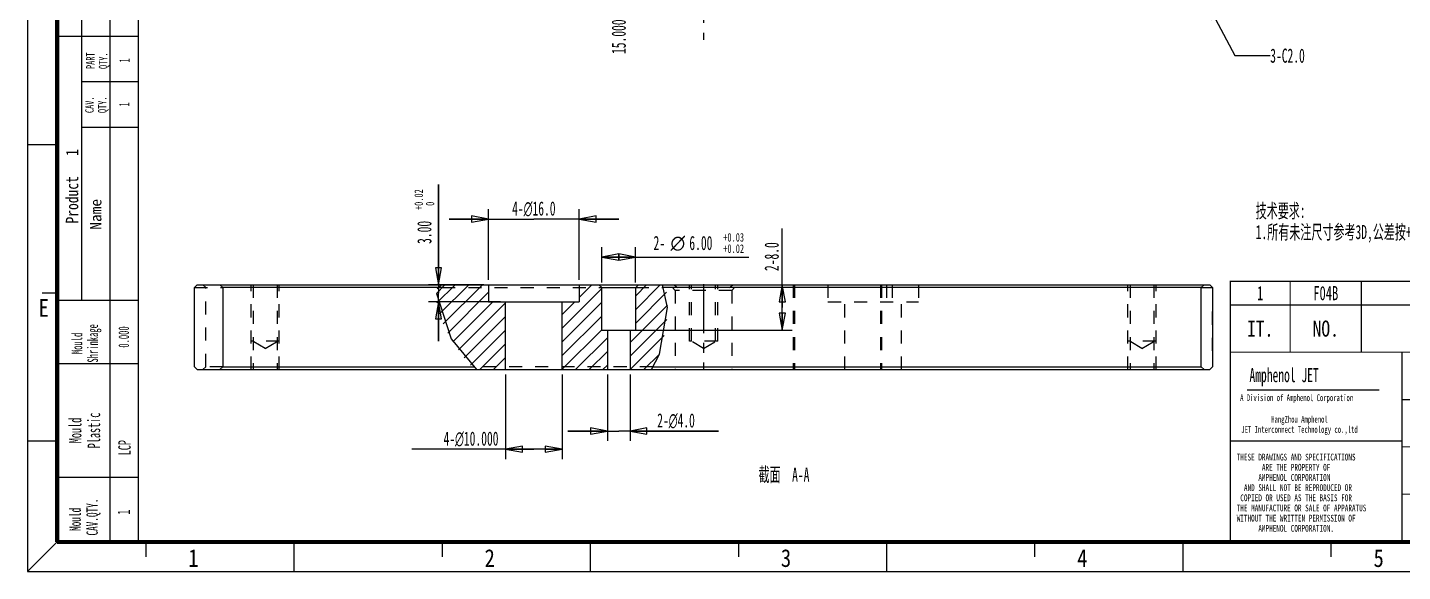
# Model space of a CAD drawing. Header units: millimetres. Extents: x 12 to 416, y 8 to 293.
# Drawn here: x 12.2 to 255.3, y 8.1 to 104.3 of the extents above; entities that cross this region are included whole.
import ezdxf

# ---------------------------------------------------------------- set-up
doc = ezdxf.new("R2010")
doc.units = ezdxf.units.MM
doc.header["$LTSCALE"] = 23.1
doc.linetypes.add('CENTER', pattern=[0.6, 0.375, -0.075, 0.075, -0.075])
doc.linetypes.add('HIDDEN', pattern=[0.2, 0.1, -0.1])
doc.layers.get('0').update_dxf_attribs({"linetype": 'CONTINUOUS'})
for name, color, linetype in [('DEFAULT_1', 7, 'CENTER'), ('DEFAULT_2', 4, 'HIDDEN'), ('DIM', 7, 'CONTINUOUS'), ('NOTE', 7, 'CONTINUOUS')]:
    doc.layers.add(name, color=color, linetype=linetype)
doc.styles.get("Standard").update_dxf_attribs({"font": 'txt', "width": 0.6})
doc.styles.add('TEXTSTYLE_10', font='txt')
doc.styles.add('TEXTSTYLE_11', font='txt', dxfattribs={"width": 0.6})
doc.styles.add('TEXTSTYLE_12', font='txt', dxfattribs={"width": 0.6})
doc.styles.add('TEXTSTYLE_2', font='gdt', dxfattribs={"width": 0.6})
doc.styles.add('TEXTSTYLE_3', font='txt', dxfattribs={"width": 0.65})
doc.styles.add('TEXTSTYLE_4', font='txt', dxfattribs={"width": 0.8})
doc.styles.add('TEXTSTYLE_5', font='txt', dxfattribs={"width": 0.85})
doc.dimstyles.new('DIMSTYLE_13', dxfattribs={"dimtxt": 2.5, "dimasz": 3, "dimexe": 1.75, "dimexo": 0.875, "dimtad": 1, "dimdec": 3, "dimzin": 0, "dimdsep": 46, "dimtxsty": 'STANDARD', "dimblk": 'CLOSED', "dimblk1": 'CLOSED', "dimblk2": 'CLOSED', "dimcen": 0.09, "dimadec": 0, "dimazin": 0, "dimtp": 0.2, "dimtm": 0.2, "dimtfac": 1, "dimtdec": 3, "dimtofl": 0, "dimtmove": 0, "dimatfit": 3, "dimldrblk": 'CLOSED', "dimfxl": 1, "dimtolj": 1, "dimtzin": 0, "dimarcsym": 0})
doc.dimstyles.new('DIMSTYLE_14', dxfattribs={"dimtxt": 2.5, "dimasz": 3, "dimexe": 1.75, "dimexo": 0.875, "dimtad": 1, "dimzin": 0, "dimdsep": 46, "dimtxsty": 'STANDARD', "dimblk": 'CLOSED', "dimblk1": 'CLOSED', "dimblk2": 'CLOSED', "dimcen": 0.09, "dimadec": 0, "dimazin": 0, "dimtol": 1, "dimtp": 0.02, "dimtfac": 0.6, "dimtofl": 0, "dimtmove": 0, "dimatfit": 3, "dimldrblk": 'CLOSED', "dimfxl": 1, "dimtolj": 1, "dimtzin": 0, "dimarcsym": 0})
doc.dimstyles.new('DIMSTYLE_3', dxfattribs={"dimtxt": 2.5, "dimasz": 3, "dimexe": 1.75, "dimexo": 0.875, "dimtad": 0, "dimtih": 1, "dimtoh": 1, "dimdec": 3, "dimzin": 0, "dimdsep": 46, "dimtxsty": 'STANDARD', "dimblk": 'CLOSED', "dimblk1": 'CLOSED', "dimblk2": 'CLOSED', "dimcen": 0.09, "dimadec": 0, "dimazin": 0, "dimtp": 0.2, "dimtm": 0.2, "dimtfac": 1, "dimtdec": 3, "dimtofl": 0, "dimtmove": 0, "dimatfit": 3, "dimldrblk": 'CLOSED', "dimfxl": 1, "dimtolj": 1, "dimtzin": 0, "dimarcsym": 0})
doc.dimstyles.new('DIMSTYLE_7', dxfattribs={"dimtxt": 2.5, "dimasz": 3, "dimexe": 1.75, "dimexo": 0.875, "dimtad": 1, "dimzin": 0, "dimdsep": 46, "dimtxsty": 'STANDARD', "dimblk": 'CLOSED', "dimblk1": 'CLOSED', "dimblk2": 'CLOSED', "dimcen": 0.09, "dimadec": 0, "dimazin": 0, "dimtol": 1, "dimtp": 0.03, "dimtm": -0.02, "dimtfac": 0.6, "dimtofl": 0, "dimtmove": 0, "dimatfit": 3, "dimldrblk": 'CLOSED', "dimfxl": 1, "dimtolj": 1, "dimtzin": 0, "dimarcsym": 0})
doc.dimstyles.new('DIMSTYLE_8', dxfattribs={"dimtxt": 2.5, "dimasz": 3, "dimexe": 1.75, "dimexo": 0.875, "dimtad": 1, "dimdec": 1, "dimzin": 0, "dimdsep": 46, "dimtxsty": 'STANDARD', "dimblk": 'CLOSED', "dimblk1": 'CLOSED', "dimblk2": 'CLOSED', "dimcen": 0.09, "dimadec": 0, "dimazin": 0, "dimtp": 0.2, "dimtm": 0.2, "dimtfac": 1, "dimtdec": 1, "dimtofl": 0, "dimtmove": 0, "dimatfit": 3, "dimldrblk": 'CLOSED', "dimfxl": 1, "dimtolj": 1, "dimtzin": 0, "dimarcsym": 0})
doc.dimstyles.new('DIMSTYLE_9', dxfattribs={"dimtxt": 2.5, "dimasz": 3, "dimexe": 1.75, "dimexo": 0.875, "dimtad": 1, "dimdec": 1, "dimzin": 0, "dimdsep": 46, "dimtxsty": 'STANDARD', "dimblk": 'CLOSED', "dimblk1": 'CLOSED', "dimblk2": 'CLOSED', "dimcen": 0.09, "dimadec": 0, "dimazin": 0, "dimtp": 0.1, "dimtm": 0.1, "dimtfac": 1, "dimtdec": 1, "dimtofl": 0, "dimtmove": 0, "dimatfit": 3, "dimldrblk": 'CLOSED', "dimfxl": 1, "dimtolj": 1, "dimtzin": 0, "dimarcsym": 0})
doc.dimstyles.get("Standard").update_dxf_attribs({"dimtxt": 2.5, "dimasz": 3, "dimexe": 1.75, "dimexo": 0.875, "dimtad": 1, "dimdec": 3, "dimzin": 0, "dimdsep": 46, "dimtxsty": 'STANDARD', "dimblk": 'CLOSED', "dimblk1": 'CLOSED', "dimblk2": 'CLOSED', "dimcen": 0.09, "dimadec": 0, "dimazin": 0, "dimtol": 1, "dimtp": 0.001, "dimtm": 0.001, "dimtfac": 1, "dimtdec": 3, "dimtofl": 0, "dimtmove": 0, "dimatfit": 3, "dimldrblk": 'CLOSED', "dimfxl": 1, "dimtolj": 1, "dimtzin": 0, "dimarcsym": 0})

# ---------------------------------------------------------------- blocks, each defined once
blk = doc.blocks.new('*D9')
at = {"layer": 'DIM', "color": 2, "linetype": 'Continuous'}
blk.add_line((116.73, 116.78), (116.73, 106.96), dxfattribs=at)
at = {"layer": 'DIM', "color": 2, "linetype": 'Continuous', "insert": (115.48, 105.71), "char_height": 2.5, "width": 9, "attachment_point": 3, "rotation": 90, "line_spacing_factor": 0.9}
blk.add_mtext('15.000', dxfattribs=at)
blk = doc.blocks.new('_CLOSED')
at = {"color": 0, "linetype": 'ByBlock'}
for p, q in [((0, 0), (-1, 0.183)), ((-1, 0.183), (-1, -0.183)), ((-1, -0.183), (0, 0)), ((-1, 0), (0, 0))]:
    blk.add_line(p, q, dxfattribs=at)
blk = doc.blocks.new('*D17')
at = {"layer": 'DIM', "color": 2, "linetype": 'Continuous'}
for p, q in [((113.73, 59.15), (113.73, 65.42)), ((113.73, 63.67), (116.73, 63.67)), ((119.73, 63.67), (116.73, 63.67)), ((116.73, 63.67), (139.72, 63.67)), ((119.73, 59.15), (119.73, 65.42))]:
    blk.add_line(p, q, dxfattribs=at)
at = {"layer": 'DIM', "color": 2, "linetype": 'Continuous', "xscale": 3, "yscale": 3, "zscale": 3, "rotation": 180}
blk.add_blockref('_CLOSED', (113.73, 63.67), dxfattribs=at)
at = {"layer": 'DIM', "color": 2, "linetype": 'Continuous', "xscale": 3, "yscale": 3, "zscale": 3}
blk.add_blockref('_CLOSED', (119.73, 63.67), dxfattribs=at)
at = {"layer": 'DIM', "color": 2, "linetype": 'Continuous', "width": 0.6}
for s, height, p in [('2-', 2.5, (122.89, 64.92)), ('6.00', 2.5, (129.22, 64.92)), ('+0.03', 1.5, (135.22, 66.42)), ('+0.02', 1.5, (135.22, 64.42))]:
    blk.add_text(s, height=height, dxfattribs=at).set_placement(p)
at = {"layer": 'DIM', "color": 2, "linetype": 'Continuous', "style": 'TEXTSTYLE_2'}
blk.add_text('n', height=2.5, dxfattribs=at).set_placement((125.89, 64.92))
blk = doc.blocks.new('*D18')
at = {"layer": 'DIM', "color": 2, "linetype": 'Continuous'}
for p, q in [((145.65, 54.77), (145.65, 68.7)), ((121.11, 58.77), (147.4, 58.77)), ((145.65, 58.77), (145.65, 54.77)), ((145.65, 50.77), (145.65, 54.77)), ((119.61, 50.77), (147.4, 50.77))]:
    blk.add_line(p, q, dxfattribs=at)
at = {"layer": 'DIM', "color": 2, "linetype": 'Continuous', "xscale": 3, "yscale": 3, "zscale": 3}
for p, rotation in [((145.65, 58.77), 90), ((145.65, 50.77), 270)]:
    blk.add_blockref('_CLOSED', p, dxfattribs=dict(at, rotation=rotation))
at = {"layer": 'DIM', "color": 2, "linetype": 'Continuous', "insert": (142.52, 61.2), "char_height": 2.5, "width": 7.5, "attachment_point": 1, "rotation": 90, "line_spacing_factor": 0.9}
blk.add_mtext('2-8.0', dxfattribs=at)
blk = doc.blocks.new('*D19')
at = {"layer": 'DIM', "color": 2, "linetype": 'Continuous'}
for p, q in [((114.73, 42.9), (114.73, 31.15)), ((118.73, 42.9), (118.73, 31.15)), ((114.73, 32.9), (107.73, 32.9)), ((107.73, 32.9), (116.73, 32.9)), ((134.37, 32.9), (116.73, 32.9)), ((118.73, 32.9), (134.37, 32.9))]:
    blk.add_line(p, q, dxfattribs=at)
at = {"layer": 'DIM', "color": 2, "linetype": 'Continuous', "xscale": 3, "yscale": 3, "zscale": 3}
blk.add_blockref('_CLOSED', (114.73, 32.9), dxfattribs=at)
at = {"layer": 'DIM', "color": 2, "linetype": 'Continuous', "xscale": 3, "yscale": 3, "zscale": 3, "rotation": 180}
blk.add_blockref('_CLOSED', (118.73, 32.9), dxfattribs=at)
at = {"layer": 'DIM', "color": 2, "linetype": 'Continuous', "insert": (123.54, 36.03), "char_height": 2.5, "width": 10.8333, "attachment_point": 1, "line_spacing_factor": 0.9}
blk.add_mtext('2-\\Fgdt;{\\Fgdt;n}\\Ftxt;4.0', dxfattribs=at)
blk = doc.blocks.new('*D31')
at = {"layer": 'DIM', "color": 2, "linetype": 'Continuous'}
for p, q in [((93.73, 59.65), (93.73, 72.14)), ((109.73, 59.65), (109.73, 72.14)), ((93.73, 70.39), (86.73, 70.39)), ((86.73, 70.39), (101.73, 70.39)), ((116.73, 70.39), (101.73, 70.39)), ((109.73, 70.39), (116.73, 70.39))]:
    blk.add_line(p, q, dxfattribs=at)
at = {"layer": 'DIM', "color": 2, "linetype": 'Continuous', "xscale": 3, "yscale": 3, "zscale": 3}
blk.add_blockref('_CLOSED', (93.73, 70.39), dxfattribs=at)
at = {"layer": 'DIM', "color": 2, "linetype": 'Continuous', "xscale": 3, "yscale": 3, "zscale": 3, "rotation": 180}
blk.add_blockref('_CLOSED', (109.73, 70.39), dxfattribs=at)
at = {"layer": 'DIM', "color": 2, "linetype": 'Continuous', "insert": (101.73, 73.52), "char_height": 2.5, "width": 12.3333, "attachment_point": 2, "line_spacing_factor": 0.9}
blk.add_mtext('4-\\Fgdt;{\\Fgdt;n}\\Ftxt;16.0', dxfattribs=at)
blk = doc.blocks.new('*D32')
at = {"layer": 'DIM', "color": 2, "linetype": 'Continuous'}
for p, q in [((96.73, 42.9), (96.73, 27.95)), ((106.73, 42.9), (106.73, 27.95)), ((101.73, 29.7), (80.15, 29.7)), ((96.73, 29.7), (101.73, 29.7)), ((106.73, 29.7), (101.73, 29.7))]:
    blk.add_line(p, q, dxfattribs=at)
at = {"layer": 'DIM', "color": 2, "linetype": 'Continuous', "xscale": 3, "yscale": 3, "zscale": 3, "rotation": 180}
blk.add_blockref('_CLOSED', (96.73, 29.7), dxfattribs=at)
at = {"layer": 'DIM', "color": 2, "linetype": 'Continuous', "xscale": 3, "yscale": 3, "zscale": 3}
blk.add_blockref('_CLOSED', (106.73, 29.7), dxfattribs=at)
at = {"layer": 'DIM', "color": 2, "linetype": 'Continuous', "insert": (95.48, 32.82), "char_height": 2.5, "width": 15.3333, "attachment_point": 3, "line_spacing_factor": 0.9}
blk.add_mtext('4-\\Fgdt;{\\Fgdt;n}\\Ftxt;10.000', dxfattribs=at)
blk = doc.blocks.new('*D33')
at = {"layer": 'DIM', "color": 2, "linetype": 'Continuous'}
for p, q in [((84.87, 58.77), (84.87, 76.5)), ((84.87, 76.5), (84.87, 57.27)), ((92.86, 58.77), (83.12, 58.77)), ((84.87, 48.77), (84.87, 57.27)), ((95.86, 55.77), (83.12, 55.77)), ((84.87, 55.77), (84.87, 48.77))]:
    blk.add_line(p, q, dxfattribs=at)
at = {"layer": 'DIM', "color": 2, "linetype": 'Continuous', "xscale": 3, "yscale": 3, "zscale": 3}
for p, rotation in [((84.87, 58.77), 270), ((84.87, 55.77), 90)]:
    blk.add_blockref('_CLOSED', p, dxfattribs=dict(at, rotation=rotation))
at = {"layer": 'DIM', "color": 2, "linetype": 'Continuous', "width": 0.6}
for s, height, p in [('+0.02', 1.5, (82.12, 72)), (' 0', 1.5, (84.12, 72)), ('3.00', 2.5, (83.62, 66))]:
    blk.add_text(s, height=height, rotation=90, dxfattribs=at).set_placement(p)
blk = doc.blocks.new('*T42')
at = {"color": 2, "linetype": 'Continuous', "const_width": 0.2}
for points in [[(185.555, 46.06), (-0.1, 46.06)], [(0, 0), (0, 46.06)], [(10.58, 33.52), (10.58, 46.06)], [(23.18, 33.52), (23.18, 46.06)], [(66.18, 33.52), (66.18, 46.06)], [(77.58, 0), (77.58, 46.06)], [(97.58, 33.52), (97.58, 46.06)], [(117.58, 33.52), (117.58, 46.06)], [(160.315, 33.52), (160.315, 46.06)], [(185.455, 0), (185.455, 46.06)], [(185.455, 41.87), (0, 41.87)], [(185.455, 33.52), (0, 33.52)], [(30.36, 0), (30.36, 33.52)], [(54.89, 0), (54.89, 33.52)], [(122.72, 0), (122.72, 33.52)], [(77.58, 25.12), (30.36, 25.12)], [(185.455, 20.95), (77.58, 20.95)], [(77.58, 16.79), (30.36, 16.79)], [(122.72, 13.62), (77.58, 13.62)], [(185.455, 10.48), (122.72, 10.48)], [(147.745, 0), (147.745, 10.48)], [(160.315, 0), (160.315, 10.48)], [(172.885, 0), (172.885, 10.48)], [(77.58, 8.4), (30.36, 8.4)], [(122.72, 6.29), (77.58, 6.29)], [(185.455, 6.29), (147.745, 6.29)], [(185.555, 0), (-0.1, 0)]]:
    blk.add_lwpolyline(points, dxfattribs=at)
at = {"layer": 'NOTE', "color": 2, "linetype": 'Continuous', "line_spacing_factor": 0.9}
for s, insert, char_height, width, attachment_point, style in [('1', (5.29, 45.215), 2.5, 3.25, 2, 'TEXTSTYLE_3'), ('F04B', (16.88, 45.215), 2.5, 13, 2, 'TEXTSTYLE_3'), ('母模板', (44.68, 45.215), 2.5, 12, 2, 'TEXTSTYLE_4'), ('1', (71.88, 45.215), 2.5, 3.25, 2, 'TEXTSTYLE_3'), ('P20', (87.58, 45.215), 2.5, 9.75, 2, 'TEXTSTYLE_3'), ('--', (107.58, 45.215), 2.5, 6.5, 2, 'TEXTSTYLE_3'), ('180*130*15', (138.9475, 45.215), 2.5, 32.5, 2, 'TEXTSTYLE_3'), ('已备料 ', (172.885, 45.215), 2.5, 13, 2, 'TEXTSTYLE_3'), ('IT.', (5.29, 39.12), 2.85, 13.68, 2, 'TEXTSTYLE_4'), ('NO.', (16.88, 39.12), 2.85, 13.68, 2, 'TEXTSTYLE_4'), ('WORKPIECE NAME', (44.68, 39.12), 2.85, 63.84, 2, 'TEXTSTYLE_4'), ('QTY', (71.88, 39.12), 2.85, 13.68, 2, 'TEXTSTYLE_4'), ('MATERIAL', (87.58, 39.12), 2.85, 36.48, 2, 'TEXTSTYLE_4'), ('FINISH', (107.58, 39.12), 2.85, 27.36, 2, 'TEXTSTYLE_4'), ('FORMAL SIZE', (138.9475, 39.12), 2.85, 50.16, 2, 'TEXTSTYLE_4'), ('REMARK', (172.885, 39.12), 2.85, 27.36, 2, 'TEXTSTYLE_4'), ('PART NO.:\\P    Y24N01B-701 ', (78.7175, 30.985), 3, 62.4, 1, 'TEXTSTYLE_3'), ('PART NAME:  \\P    ', (123.8575, 30.985), 3, 46.8, 1, 'TEXTSTYLE_3'), ('APPD:  ', (78.7175, 18.535), 2.5, 22.75, 1, 'TEXTSTYLE_3'), ('DRAWING NO.:\\P             SMX0100 - F04B', (123.8575, 19.2775), 2.85, 100.035, 1, 'TEXTSTYLE_3'), (' \\P \\P \\P \\P \\P \\P \\P \\P \\PTHESE DRAWINGS AND SPECIFICATIONS\\P       ARE THE PROPERTY OF\\P      AMPHENOL CORPORATION\\P  AND SHALL NOT BE REPRODUCED OR\\P COPIED OR USED AS THE BASIS FOR\\PTHE MANUFACTURE OR SALE OF APPARATUS\\PWITHOUT THE WRITTEN PERMISSION OF\\P      AMPHENOL CORPORATION. ', (1.1375, 31.77), 1.2, 56.16, 1, 'TEXTSTYLE_3'), ('CHKD:', (78.7175, 11.205), 2.5, 16.25, 1, 'TEXTSTYLE_3'), ('SCALE', (154.03, 9.635), 2.5, 16.25, 2, 'TEXTSTYLE_3'), ('SHEET', (166.6, 9.635), 2.5, 16.25, 2, 'TEXTSTYLE_3'), ('REV.', (179.17, 9.635), 2.5, 13, 2, 'TEXTSTYLE_3'), ('DR: wangfei   2018.01.30', (78.7175, 4.57), 2.85, 88.92, 1, 'TEXTSTYLE_3'), ('1:1', (154.03, 4.395), 2.5, 9.75, 2, 'TEXTSTYLE_3'), ('1/1', (166.6, 4.395), 2.5, 9.75, 2, 'TEXTSTYLE_3'), ('A', (179.17, 4.395), 2.5, 3.25, 2, 'TEXTSTYLE_3')]:
    blk.add_mtext(s, dxfattribs=dict(at, insert=insert, char_height=char_height, width=width, attachment_point=attachment_point, style=style))
blk = doc.blocks.new('*T43')
at = {"color": 0, "linetype": 'ByBlock', "lineweight": -2}
for p, q in [((0, 0), (14.105, 0)), ((0, 0), (0, -135.975)), ((4.095, 0), (4.095, -93.45)), ((9.1, 0), (9.1, -135.975)), ((14.105, 0), (14.105, -135.975)), ((4.095, -8.05), (14.105, -8.05)), ((4.095, -16.1), (14.105, -16.1)), ((0, -46.725), (14.105, -46.725)), ((4.095, -54.775), (14.105, -54.775)), ((4.095, -62.825), (14.105, -62.825)), ((0, -93.45), (14.105, -93.45)), ((0, -104.65), (14.105, -104.65)), ((0, -124.775), (14.105, -124.775)), ((0, -135.975), (14.105, -135.975))]:
    blk.add_line(p, q, dxfattribs=at)

msp = doc.modelspace()

# ---------------------------------------------------------------- hatches: boundary and pattern name
at = {"linetype": 'Continuous'}
h = msp.add_hatch(dxfattribs=at)
h.set_pattern_fill('A', color=2, scale=1.710691, angle=45, style=0, pattern_type=0)
h.set_pattern_definition([(45, (0, 0), (-1.209641, 1.209641), [])])
h.paths.add_polyline_path([(113.232, 58.7703), (113.732, 58.2703), (113.732, 50.7703), (114.732, 50.7703), (114.732, 43.7703), (106.732, 43.7703), (106.732, 55.7703), (109.732, 55.7703), (109.732, 58.7703)])
edge = h.paths.add_edge_path()
edge.add_line((119.732, 58.2703), (120.232, 58.7703))
edge.add_line((120.232, 58.7703), (124.92, 58.7703))
edge.add_spline(control_points=[(124.92, 58.7703), (125.0742, 58.2241), (125.292, 56.9394), (125.3855, 54.4294), (125.1291, 51.3538), (124.337, 47.5678), (123.4371, 45.0606), (122.8954, 43.7703)], knot_values=[0, 0, 0, 0, 0.2, 0.4, 0.6, 0.8, 1, 1, 1, 1], degree=3, periodic=0)
edge.add_line((122.8954, 43.7703), (118.732, 43.7703))
edge.add_line((118.732, 43.7703), (118.732, 50.7703))
edge.add_line((118.732, 50.7703), (119.732, 50.7703))
edge.add_line((119.732, 50.7703), (119.732, 58.2703))
edge = h.paths.add_edge_path()
edge.add_line((93.732, 58.7703), (93.732, 55.7703))
edge.add_line((93.732, 55.7703), (96.732, 55.7703))
edge.add_line((96.732, 55.7703), (96.732, 43.7703))
edge.add_line((96.732, 43.7703), (91.1914, 43.7703))
edge.add_spline(control_points=[(91.1914, 43.7703), (90.2825, 44.7881), (88.6606, 46.76), (86.8232, 49.5891), (85.5581, 52.1032), (84.8054, 54.2803), (84.4877, 56.1095), (84.5286, 57.601), (84.7177, 58.4133), (84.8591, 58.7703)], knot_values=[0, 0, 0, 0, 0.14285714, 0.28571429, 0.42857143, 0.57142857, 0.71428571, 0.85714286, 1, 1, 1, 1], degree=3, periodic=0)
edge.add_line((84.8591, 58.7703), (93.732, 58.7703))

# ---------------------------------------------------------------- linework, layer by layer
at = {"color": 7, "linetype": 'Continuous'}
for p, q in [((12.216, 293.0561), (12.216, 8.0571)), ((17.4472, 83.4997), (12.2082, 83.4997)), ((42.232, 58.7703), (41.732, 58.2703)), ((42.232, 58.7703), (221.232, 58.7703)), ((46.732, 58.2703), (46.232, 58.7703)), ((86.0068, 58.7703), (84.5365, 57.2342)), ((93.732, 58.7703), (93.732, 55.7703)), ((109.732, 58.7703), (109.732, 55.7703)), ((113.732, 58.2703), (113.232, 58.7703)), ((119.732, 58.2703), (120.232, 58.7703)), ((125.3351, 54.7492), (124.4883, 58.7703)), ((220.232, 58.7703), (219.732, 58.2703)), ((221.732, 58.2703), (221.232, 58.7703)), ((17.4472, 57.305), (14.8277, 57.305)), ((41.732, 44.2703), (41.732, 58.2703)), ((46.732, 58.2703), (46.732, 44.2703)), ((85.5282, 58.2703), (46.732, 58.2703)), ((84.5365, 57.2342), (87.0954, 49.238)), ((113.732, 50.7703), (113.732, 58.2703)), ((113.732, 58.2703), (119.732, 58.2703)), ((119.732, 50.7703), (119.732, 58.2703)), ((219.732, 58.2703), (124.5936, 58.2703)), ((219.732, 44.2703), (219.732, 58.2703)), ((221.732, 58.2703), (221.732, 44.2703)), ((93.732, 55.7703), (109.732, 55.7703)), ((96.732, 43.7703), (96.732, 55.7703)), ((106.732, 43.7703), (106.732, 55.7703)), ((123.9376, 46.5167), (125.3351, 54.7492)), ((87.0954, 49.238), (91.5932, 43.7703)), ((113.732, 50.7703), (119.732, 50.7703)), ((114.732, 50.7703), (114.732, 43.7703)), ((118.732, 50.7703), (118.732, 43.7703)), ((122.5096, 43.7703), (123.9376, 46.5167)), ((41.732, 44.2703), (42.232, 43.7703)), ((42.232, 43.7703), (221.232, 43.7703)), ((46.232, 43.7703), (46.732, 44.2703)), ((46.732, 44.2703), (91.1818, 44.2703)), ((122.7696, 44.2703), (219.732, 44.2703)), ((219.732, 44.2703), (220.232, 43.7703)), ((221.232, 43.7703), (221.732, 44.2703)), ((227.8694, 40.194), (251.1874, 40.216)), ((17.4472, 31.1103), (12.2082, 31.1103)), ((224.8661, 31.1631), (255.2501, 31.1631)), ((17.4472, 13.2978), (12.2082, 8.0589)), ((33.164, 10.6784), (33.164, 13.2978)), ((59.3588, 8.0589), (59.3588, 13.2978)), ((85.5535, 10.6784), (85.5535, 13.2978)), ((111.7482, 8.0589), (111.7482, 13.2978)), ((137.943, 10.6784), (137.943, 13.2978)), ((164.1377, 8.0589), (164.1377, 13.2978)), ((190.3079, 10.6784), (190.3079, 13.2978)), ((216.5272, 8.0589), (216.5272, 13.2978)), ((242.7219, 10.6784), (242.7219, 13.2978)), ((12.216, 8.0571), (415.3445, 8.0571))]:
    msp.add_line(p, q, dxfattribs=at)
at = {"color": 7, "linetype": 'Continuous', "const_width": 0.7}
for points in [[(17.4472, 287.8187), (17.4472, 13.2978)], [(17.4472, 13.2978), (410.3683, 13.2978)]]:
    msp.add_lwpolyline(points, dxfattribs=at)
at = {"layer": 'DEFAULT_1', "color": 1, "linetype": 'CENTER'}
for p, q in [((131.732, 172.6547), (131.732, 102.0866)), ((131.732, 58.8703), (131.732, 43.6703))]:
    msp.add_line(p, q, dxfattribs=at)
at = {"layer": 'DEFAULT_2', "color": 4, "linetype": 'HIDDEN'}
for p, q in [((43.232, 58.7703), (43.732, 58.2703)), ((51.732, 43.7703), (51.732, 58.7703)), ((52.132, 58.7703), (52.132, 43.7703)), ((56.332, 58.7703), (56.332, 43.7703)), ((56.732, 43.7703), (56.732, 58.7703)), ((129.232, 48.7703), (129.232, 58.7703)), ((129.632, 48.7703), (129.632, 58.7703)), ((133.832, 48.7703), (133.832, 58.7703)), ((134.232, 48.7703), (134.232, 58.7703)), ((147.6023, 58.7703), (147.6023, 43.7703)), ((147.8023, 58.7703), (147.8023, 43.7703)), ((153.732, 58.7703), (153.732, 55.7703)), ((163.0023, 58.7703), (163.0023, 43.7703)), ((163.2023, 58.7703), (163.2023, 43.7703)), ((164.1023, 58.7703), (164.1023, 55.7699)), ((165.1023, 58.7703), (165.1023, 55.7699)), ((169.732, 58.7703), (169.732, 55.7703)), ((206.732, 43.7703), (206.732, 58.7703)), ((207.132, 58.7703), (207.132, 43.7703)), ((211.332, 58.7703), (211.332, 43.7703)), ((211.732, 43.7703), (211.732, 58.7703)), ((41.732, 58.2703), (46.732, 58.2703)), ((43.732, 44.2703), (43.732, 58.2703)), ((85.5282, 58.2703), (113.732, 58.2703)), ((119.732, 58.2703), (124.5936, 58.2703)), ((126.732, 57.7703), (126.232, 58.2703)), ((126.732, 57.7703), (126.732, 43.7703)), ((136.732, 57.7703), (126.732, 57.7703)), ((136.732, 57.7703), (137.232, 58.2703)), ((136.732, 57.7703), (136.732, 43.7703)), ((219.732, 58.2703), (221.732, 58.2703)), ((153.7325, 55.7703), (169.7314, 55.7703)), ((156.732, 43.7703), (156.732, 55.7703)), ((166.732, 43.7703), (166.732, 55.7703)), ((221.732, 54.0248), (221.632, 54.0248)), ((221.632, 54.0248), (221.632, 46.4248)), ((221.732, 53.8631), (221.632, 53.8631)), ((221.732, 53.5397), (221.632, 53.5397)), ((221.732, 53.378), (221.632, 53.378)), ((221.732, 53.2163), (221.632, 53.2163)), ((221.732, 53.0546), (221.632, 53.0546)), ((221.732, 52.8929), (221.632, 52.8929)), ((221.732, 52.7312), (221.632, 52.7312)), ((221.732, 52.5695), (221.632, 52.5695)), ((221.732, 52.4078), (221.632, 52.4078)), ((221.732, 52.2461), (221.632, 52.2461)), ((221.732, 52.0844), (221.632, 52.0844)), ((221.732, 51.9227), (221.632, 51.9227)), ((221.732, 51.761), (221.632, 51.761)), ((221.732, 51.5993), (221.632, 51.5993)), ((221.732, 51.2759), (221.632, 51.2759)), ((56.732, 48.7703), (51.732, 48.7703)), ((54.232, 47.5085), (52.132, 48.7703)), ((54.232, 47.5085), (56.332, 48.7703)), ((134.232, 48.7703), (129.232, 48.7703)), ((131.732, 47.5085), (129.632, 48.7703)), ((131.732, 47.5085), (133.832, 48.7703)), ((211.732, 48.7703), (206.732, 48.7703)), ((209.232, 47.5085), (207.132, 48.7703)), ((209.232, 47.5085), (211.332, 48.7703)), ((221.732, 50.9525), (221.632, 50.9525)), ((221.732, 50.7908), (221.632, 50.7908)), ((221.732, 50.6291), (221.632, 50.6291)), ((221.732, 50.3057), (221.632, 50.3057)), ((221.732, 49.9823), (221.632, 49.9823)), ((221.732, 49.8206), (221.632, 49.8206)), ((221.732, 49.6589), (221.632, 49.6589)), ((221.732, 49.4972), (221.632, 49.4972)), ((221.732, 49.3355), (221.632, 49.3355)), ((221.732, 49.012), (221.632, 49.012)), ((221.732, 48.8503), (221.632, 48.8503)), ((221.732, 48.6886), (221.632, 48.6886)), ((221.732, 48.5269), (221.632, 48.5269)), ((221.732, 48.3652), (221.632, 48.3652)), ((221.732, 48.2035), (221.632, 48.2035)), ((221.732, 48.0418), (221.632, 48.0418)), ((221.732, 47.8801), (221.632, 47.8801)), ((221.732, 47.7184), (221.632, 47.7184)), ((221.732, 47.5567), (221.632, 47.5567)), ((221.732, 47.395), (221.632, 47.395)), ((221.732, 47.2333), (221.632, 47.2333)), ((221.732, 47.0716), (221.632, 47.0716)), ((221.732, 46.9099), (221.632, 46.9099)), ((221.732, 46.5865), (221.632, 46.5865)), ((221.732, 46.4248), (221.632, 46.4248)), ((43.732, 44.2703), (43.232, 43.7703)), ((46.732, 44.2703), (43.732, 44.2703)), ((122.7696, 44.2703), (91.1818, 44.2703))]:
    msp.add_line(p, q, dxfattribs=at)
for points in [[(126.5358, 58.7703), (126.8318, 58.5159), (127.1222, 58.2703)], [(136.3418, 58.2703), (136.6321, 58.5158), (136.9281, 58.7703)]]:
    msp.add_lwpolyline(points, dxfattribs=at)

# ---------------------------------------------------------------- block references
for name, p in [('*T43', (17.6874, 149.4981)), ('*T42', (224.8588, 13.3273))]:
    msp.add_blockref(name, p)

# ---------------------------------------------------------------- texts
at = {"color": 7, "linetype": 'Continuous', "char_height": 3.1434, "width": 2.671864, "line_spacing_factor": 0.9, "style": 'TEXTSTYLE_5'}
for s, insert, attachment_point in [('E', (14.1687, 56.2572), 1), ('1', (41.5351, 12.0056), 2), ('2', (93.9246, 12.0056), 2), ('3', (146.3141, 12.0056), 2), ('4', (198.7036, 12.0056), 2), ('5', (251.093, 12.0056), 2)]:
    msp.add_mtext(s, dxfattribs=dict(at, insert=insert, attachment_point=attachment_point))
at = {"layer": 'NOTE', "color": 2, "linetype": 'Continuous', "char_height": 2.5, "line_spacing_factor": 0.9}
for s, insert, width, attachment_point in [('3-C2.0', (231.9161, 100.5482), 9, 1), ('技术要求:\\P1.所有未注尺寸参考3D,公差按+/-0.01', (229.3516, 73.1032), 34.5, 1), ('截面  A-A', (150.454, 26.45), 10.5, 3)]:
    msp.add_mtext(s, dxfattribs=dict(at, insert=insert, width=width, attachment_point=attachment_point))
at = {"layer": 'NOTE', "color": 2, "linetype": 'Continuous', "attachment_point": 1, "rotation": 90, "line_spacing_factor": 0.9}
for s, insert, char_height, width in [('PART\\PQTY.', (22.5776, 96.9383), 1.5, 3.6), ('1', (28.4307, 98.0746), 1.85, 1.11), ('CAV.\\PQTY.', (22.4161, 89.1426), 1.5, 3.6), ('1', (28.3738, 90.2926), 1.85, 1.11), ('  Mould\\PShrinkage', (20.0449, 45.0094), 1.85, 9.99), ('0.000', (28.2951, 47.6494), 1.85, 5.55), (' Mould\\PPlastic', (19.5416, 29.8584), 2.2, 9.24), ('LCP', (28.2576, 28.6051), 2.2, 3.96), (' Mould\\PCAV.QTY.', (19.6336, 14.4207), 2, 9.6), ('1', (28.1166, 18.1062), 2.2, 1.32)]:
    msp.add_mtext(s, dxfattribs=dict(at, insert=insert, char_height=char_height, width=width))
for s, insert, char_height, width, style in [('Product   1', (18.9854, 69.6069), 2.2, 19.36, 'TEXTSTYLE_4'), ('Name', (23.275, 68.5054), 2, 8, 'TEXTSTYLE_10')]:
    msp.add_mtext(s, dxfattribs=dict(at, insert=insert, char_height=char_height, width=width, style=style))
at = {"layer": 'NOTE', "color": 2, "linetype": 'Continuous', "attachment_point": 1, "line_spacing_factor": 0.9}
for s, insert, char_height, width, style in [('Amphenol JET', (228.2475, 44.0519), 2.5, 22.871747, 'TEXTSTYLE_11'), ('A Division of Amphenol Corporation', (226.6011, 39.398), 1.2, 26.520446, 'TEXTSTYLE_11'), ('         HangZhou Amphenol \\PJET Interconnect Technology co.,ltd', (226.8091, 35.5893), 1.2, 26.714063, 'TEXTSTYLE_12')]:
    msp.add_mtext(s, dxfattribs=dict(at, insert=insert, char_height=char_height, width=width, style=style))

# ---------------------------------------------------------------- dimensions: what is measured, and where the dimension line sits
at = {"layer": 'DIM', "color": 2, "linetype": 'Continuous'}
dim = msp.add_ordinate_dim(feature_location=(116.732, 116.7797), offset=(0, -9.8191), dtype=1, origin=(131.732, 117.6547), dimstyle='DIMSTYLE_3', override={"dimtad": 1, "dimtih": 0, "dimtoh": 0}, dxfattribs=at)
dim.commit()
dim.dimension.update_dxf_attribs({"geometry": '*D9', "text_midpoint": (116.732, 101.2106)})
dim = msp.add_linear_dim(base=(84.8684, 58.7703), p1=(96.732, 55.7703), p2=(93.732, 58.7703), angle=90, dimstyle='DIMSTYLE_14', dxfattribs=at)
dim.commit()
dim.dimension.update_dxf_attribs({"geometry": '*D33', "text_midpoint": (84.8684, 71.2531), "dimtype": 160})
for base, p1, p2, text, dimstyle, picture, middle in [((109.732, 70.3906), (93.732, 58.7703), (109.732, 58.7703), '4-%%c<>', 'DIMSTYLE_8', '*D31', (101.732, 70.3906)), ((119.732, 63.6664), (113.732, 58.2703), (119.732, 58.2703), '2-%%c<>', 'DIMSTYLE_7', '*D17', (131.3067, 63.6664)), ((106.732, 29.698), (96.732, 43.7703), (106.732, 43.7703), '4-%%c<>', 'DIMSTYLE_13', '*D32', (87.8153, 29.698)), ((118.732, 32.9034), (114.732, 43.7703), (118.732, 43.7703), '2-%%c<>', 'DIMSTYLE_9', '*D19', (128.9532, 32.9034))]:
    dim = msp.add_linear_dim(base=base, p1=p1, p2=p2, text=text, dimstyle=dimstyle, dxfattribs=at)
    dim.commit()
    dim.dimension.update_dxf_attribs({"geometry": picture, "text_midpoint": middle, "dimtype": 160})
dim = msp.add_linear_dim(base=(145.6497, 50.7703), p1=(120.232, 58.7703), p2=(118.732, 50.7703), angle=270, text='2-<>', dimstyle='DIMSTYLE_8', dxfattribs=at)
dim.commit()
dim.dimension.update_dxf_attribs({"geometry": '*D18', "text_midpoint": (145.6497, 64.9533), "dimtype": 160})

# ---------------------------------------------------------------- leaders
at = {"layer": 'NOTE', "color": 2, "linetype": 'Continuous', "annotation_type": 0, "has_hookline": 1, "hookline_direction": 1, "text_width": 7.9286}
msp.add_leader([(220.6945, 108.6172), (225.6661, 99.2982), (231.9161, 99.2982)], dimstyle='STANDARD', override={"dimtad": 0}, dxfattribs=at)

doc.saveas('drawing.dxf')
